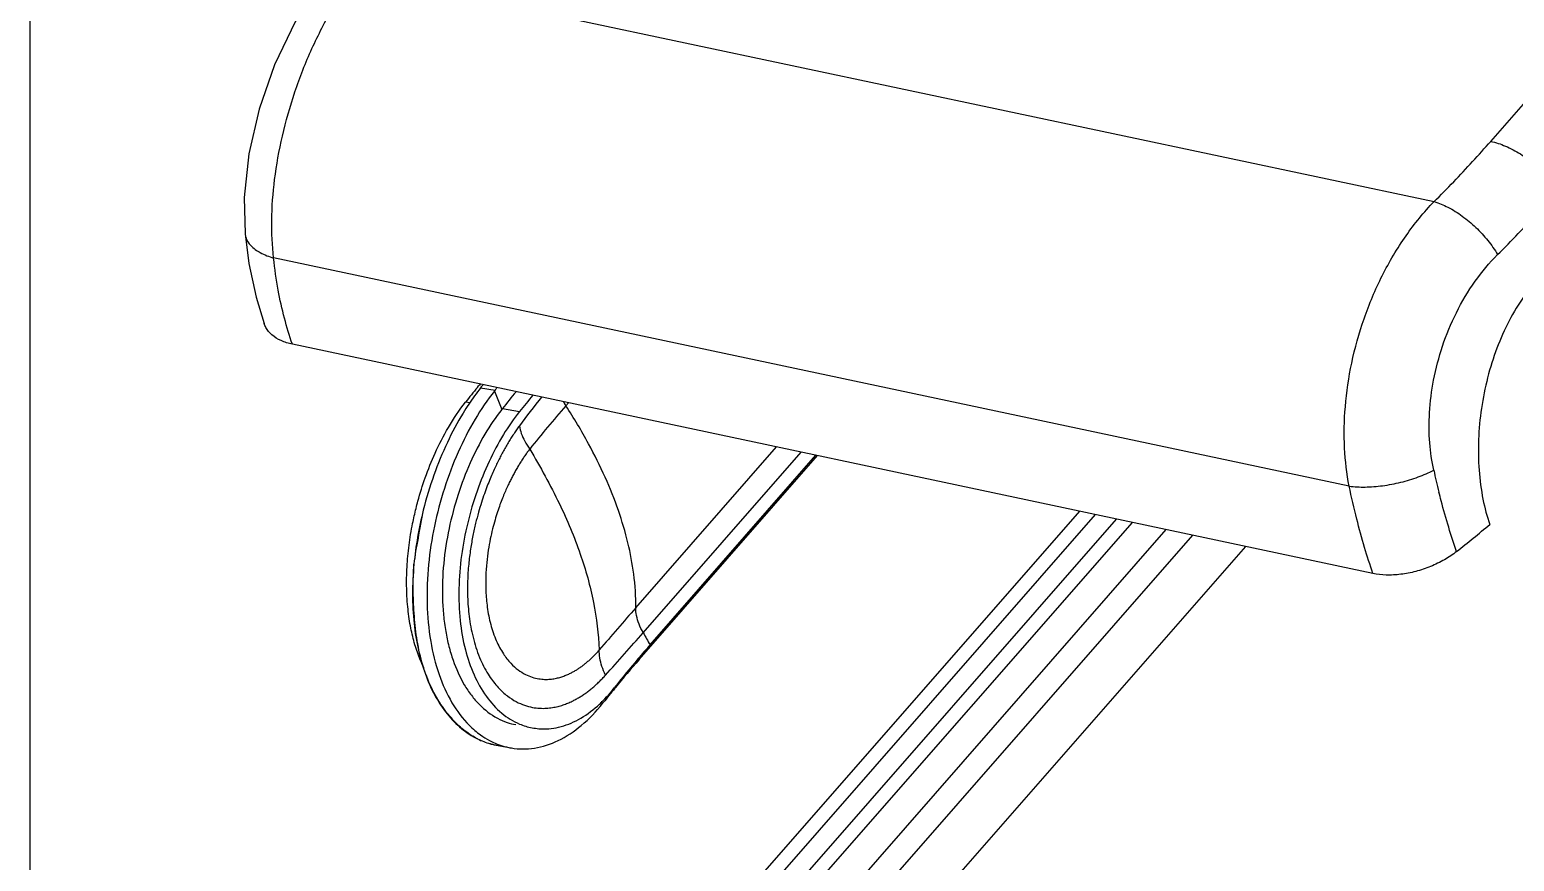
# Model space of a CAD drawing. Header units: millimetres. Extents: x 1786 to 4177, y -2705 to -1639.
# Drawn here: x 3429.5 to 3492.5, y -1783.5 to -1748.2 of the extents above; entities that cross this region are included whole.
import ezdxf

# ---------------------------------------------------------------- set-up
doc = ezdxf.new("R2010")
doc.units = ezdxf.units.MM

# ---------------------------------------------------------------- blocks, each defined once
blk = doc.blocks.new('*u190')
at = {"color": 7, "linetype": 'Continuous'}
for p, q in [((-67.748, 3.166, 0), (-13.976, -8.239, 0)), ((-11.151, -5.231, 0), (-6.285, 0.33, 0)), ((-73.326, -9.851, 0), (-73.326, -9.852, 0)), ((-18.216, -22.439, 0), (-71.901, -11.052, 0)), ((-17.028, -26.797, 0), (-70.968, -15.357, 0)), ((-61.73, -17.51, 0), (-61.672, -17.44, 0)), ((-61.569, -17.526, 0), (-60.848, -17.653, 0)), ((-60.883, -17.697, 0), (-60.518, -18.613, 0)), ((-62.095, -18.287, 0), (-62.32, -18.243, 0)), ((-57.185, -18.28, 0), (-57.314, -18.428, 0)), ((-60.483, -18.569, 0), (-59.631, -18.719, 0)), ((-53.823, -28.508, 0), (-46.801, -20.482, 0)), ((-53.456, -29.752, 0), (-45.573, -20.743, 0)), ((-53.661, -31.095, 0), (-44.754, -20.916, 0)), ((-53.113, -30.359, 0), (-44.836, -20.899, 0)), ((-31.672, -23.691, 0), (-48.192, -42.571, 0)), ((-30.895, -23.856, 0), (-47.542, -42.881, 0)), ((-46.897, -43.586, 0), (-29.831, -24.082, 0)), ((-29.05, -24.247, 0), (-46.611, -44.318, 0)), ((-45.954, -45.88, 0), (-27.343, -24.609, 0)), ((-45.446, -47.089, 0), (-26.021, -24.89, 0)), ((-37.938, -42.085, 0), (-23.382, -25.449, 0)), ((-53.661, -31.095, 0), (-53.683, -31.021, 0)), ((-54.871, -32.525, 0), (-54.843, -32.491, 0)), ((-55.484, -33.288, 0), (-55.518, -33.172, 0)), ((-60.799, -35.361, 0), (-60.334, -35.45, 0))]:
    blk.add_line(p, q, dxfattribs=at)
at = {"color": 7, "linetype": 'Continuous', "elevation": 0}
for points in [[(-69.619, 2.59), (-70.807, 0.758), (-71.855, -1.406), (-72.632, -3.629), (-73.141, -5.852), (-73.371, -8.034), (-73.326, -9.852)], [(-73.326, -9.851), (-73.133, -11.332), (-72.774, -13.006), (-72.374, -14.328)]]:
    blk.add_lwpolyline(points, dxfattribs=at)
at = {"color": 7, "linetype": 'Continuous'}
for centre, radius, start, end in [((-18.155, -53.207, 0), 56.33, 140.67533, 141.63293), ((-52.21, -24.916, 0), 11.924, 141.70363, 146.59627), ((-17.344, -53.869, 0), 57.377, 140.46324, 140.58667), ((-18.837, -51.294, 0), 54.463, 141.48012, 141.68282), ((-54.767, -22.517, 0), 7.787, 141.35054, 141.76262), ((-18.734, -50.933, 0), 53.676, 141.50683, 141.68284), ((-17.648, -52.425, 0), 54.599, 140.53928, 141.67749), ((-33.348, -38.558, 0), 32.51, 140.76357, 143.96317), ((-17.526, -51.999, 0), 53.669, 140.55486, 141.67756), ((-12.744, -57.419, 0), 59.219, 138.8193, 141.54213), ((-53.883, -16.181, 0), 4.101, 210.01509, 213.21965), ((-55.06, -22.917, 0), 6.951, 141.27947, 141.74375), ((27.451, -12.346, 0), 42.475, 192.64094, 194.16092), ((-30.43, -30.759, 0), 34.739, 168.16547, 170.52862), ((-62.883, 37.433, 0), 80.553, 308.39363, 309.91413), ((-54.027, -27.361, 0), 10.917, 167.74233, 174.60736), ((148.739, -205.808, 0), 269.197, 138.80487, 139.39744), ((-205.649, 103.336, 0), 202.175, 318.03022, 318.83117), ((-10.666, -67.502, 0), 56.403, 138.81222, 139.75066), ((-11.87, -6.593, 0), 47.6, 209.11371, 209.95247), ((-12.433, -66.015, 0), 54.094, 139.74382, 141.67376), ((-11.02, -68.417, 0), 56.668, 138.80589, 140.65515), ((-12.843, -66.916, 0), 54.306, 140.70648, 141.6806), ((-59.841, -28.807, 0), 6.168, 311.67164, 314.13891), ((-65.492, -25.392, 0), 12.748, 321.72589, 321.97845), ((-60.049, -31.574, 0), 3.861, 244.3548, 254.21215), ((-60.115, -31.769, 0), 3.657, 243.96627, 254.38304), ((-60.193, -32.136, 0), 3.281, 253.96028, 254.6386), ((-60.162, -31.922, 0), 3.497, 254.45001, 255.51077), ((-60.189, -32.122, 0), 3.297, 254.63894, 255.77958), ((-60.153, -31.884, 0), 3.536, 255.52191, 259.46332), ((-60.181, -32.089, 0), 3.33, 255.78323, 259.29967), ((-59.457, -32.08, 0), 3.474, 255.38646, 259.23364)]:
    blk.add_arc(centre, radius, start, end, dxfattribs=at)
for points, start_tangent, end_tangent in [([(-71.901, -11.052, 0), (-71.993, -9.182, 0), (-71.851, -7.139, 0), (-71.466, -4.972, 0), (-70.841, -2.764, 0), (-69.989, -0.603, 0), (-68.936, 1.421, 0), (-67.748, 3.166, 0)], (-0.115287, 0.993332), (0.616099, 0.787669)), ([(-13.976, -8.239, 0), (-12.999, -7.245, 0), (-12.057, -6.242, 0), (-11.151, -5.231, 0)], (0.708786, 0.705424), (0.658501, 0.75258)), ([(-11.151, -5.231, 0), (-10.415, -5.468, 0), (-9.667, -5.863, 0), (-8.955, -6.392, 0), (-8.326, -7.02, 0), (-7.82, -7.705, 0)], (0.97824, -0.207477), (0.525655, -0.850698)), ([(-10.806, -10.885, 0), (-9.773, -9.834, 0), (-8.778, -8.774, 0), (-7.82, -7.705, 0)], (0.708786, 0.705424), (0.658501, 0.75258)), ([(-18.216, -22.439, 0), (-18.444, -20.541, 0), (-18.407, -18.476, 0), (-18.087, -16.295, 0), (-17.472, -14.084, 0), (-16.563, -11.935, 0), (-15.375, -9.94, 0), (-13.976, -8.239, 0)], (-0.192936, 0.981211), (0.69661, 0.71745)), ([(-13.976, -8.239, 0), (-13.283, -8.521, 0), (-12.574, -8.959, 0), (-11.897, -9.525, 0), (-11.294, -10.181, 0), (-10.806, -10.885, 0)], (0.959441, -0.281909), (0.507644, -0.861567)), ([(-73.324, -9.852, 0), (-73.293, -10.017, 0), (-73.041, -10.434, 0), (-72.566, -10.787, 0), (-71.901, -11.052, 0)], (0.089644, -0.995974), (0.961075, -0.276289)), ([(-70.968, -15.357, 0), (-71.36, -14.063, 0), (-71.672, -12.659, 0), (-71.901, -11.052, 0)], (-0.32721, 0.944952), (-0.102827, 0.994699)), ([(-13.995, -21.642, 0), (-14.194, -20.283, 0), (-14.204, -18.774, 0), (-13.999, -17.144, 0), (-13.556, -15.455, 0), (-12.864, -13.784, 0), (-11.928, -12.217, 0), (-10.806, -10.885, 0)], (-0.218885, 0.975751), (0.708716, 0.705494)), ([(-8.605, -11.893, 0), (-9.476, -12.955, 0), (-10.228, -14.188, 0), (-10.84, -15.558, 0), (-11.305, -17.027, 0), (-11.614, -18.557, 0), (-11.757, -20.11, 0), (-11.731, -21.646, 0), (-11.536, -23.095, 0), (-11.197, -24.352, 0)], (-0.692886, -0.721047), (0.327215, -0.94495)), ([(-70.968, -15.357, 0), (-71.533, -15.174, 0), (-71.985, -14.889, 0), (-72.287, -14.522, 0), (-72.373, -14.328, 0)], (-0.97824, 0.207477), (-0.326804, 0.945092)), ([(-60.883, -17.697, 0), (-61.842, -19.096, 0), (-62.692, -20.746, 0), (-63.379, -22.556, 0), (-63.874, -24.431, 0), (-64.168, -26.352, 0), (-64.24, -28.302, 0), (-64.061, -30.184, 0), (-63.642, -31.838, 0), (-62.999, -33.245, 0), (-62.135, -34.373, 0), (-61.569, -34.856, 0)], (-0.623884, -0.781517), (0.81284, -0.582487)), ([(-64.794, -23.548, 0), (-64.7, -23.186, 0), (-64.334, -22.016, 0), (-63.841, -20.791, 0), (-63.178, -19.507, 0), (-62.32, -18.243, 0)], (0.24172, 0.970346), (0.620667, 0.784075)), ([(-62.165, -18.351, 0), (-62.445, -18.793, 0), (-63.231, -20.26, 0), (-63.901, -21.886, 0), (-64.43, -23.634, 0)], (-0.551625, -0.834092), (-0.243343, -0.96994)), ([(-53.824, -28.508, 0), (-53.927, -26.83, 0), (-54.218, -25.27, 0), (-54.694, -23.654, 0), (-55.351, -21.999, 0), (-56.18, -20.325, 0), (-57.314, -18.428, 0)], (0.011261, 0.999937), (-0.547047, 0.837102)), ([(-60.518, -18.613, 0), (-61.353, -19.843, 0), (-62.089, -21.276, 0), (-62.695, -22.864, 0), (-63.146, -24.557, 0), (-63.414, -26.302, 0), (-63.474, -28.038, 0), (-63.421, -28.882, 0), (-63.313, -29.686, 0), (-63.153, -30.433, 0), (-62.945, -31.123, 0), (-62.384, -32.348, 0), (-62.028, -32.878, 0), (-61.628, -33.34, 0), (-60.73, -34.018, 0), (-60.246, -34.23, 0), (-59.82, -34.342, 0)], (-0.619166, -0.78526), (0.982445, -0.186553)), ([(-59.631, -18.719, 0), (-60.432, -19.868, 0), (-61.148, -21.207, 0), (-61.748, -22.685, 0), (-62.215, -24.269, 0), (-62.523, -25.902, 0), (-62.653, -27.547, 0), (-62.59, -29.137, 0), (-62.331, -30.6, 0), (-61.9, -31.853, 0), (-61.283, -32.935, 0), (-60.511, -33.769, 0), (-59.625, -34.31, 0), (-59.001, -34.498, 0)], (-0.626934, -0.779073), (0.982344, -0.187083)), ([(-59.637, -19.432, 0), (-59.778, -19.631, 0), (-59.919, -19.838, 0), (-60.057, -20.052, 0), (-60.193, -20.274, 0), (-60.327, -20.503, 0), (-60.459, -20.739, 0), (-60.587, -20.98, 0), (-60.709, -21.221, 0), (-60.83, -21.473, 0), (-60.959, -21.754, 0), (-61.095, -22.073, 0), (-61.236, -22.426, 0), (-61.381, -22.818, 0), (-61.528, -23.255, 0), (-61.675, -23.743, 0), (-61.818, -24.289, 0), (-61.953, -24.898, 0), (-62.072, -25.577, 0), (-62.166, -26.331, 0), (-62.22, -27.167, 0), (-62.214, -28.077, 0), (-62.125, -29.058, 0), (-61.915, -30.107, 0), (-61.571, -31.104, 0), (-61.139, -31.911, 0), (-60.686, -32.495, 0), (-60.233, -32.91, 0), (-59.791, -33.194, 0), (-59.374, -33.375, 0), (-58.984, -33.479, 0), (-58.622, -33.523, 0), (-58.289, -33.523, 0), (-57.984, -33.489, 0), (-57.706, -33.432, 0), (-57.452, -33.357, 0), (-57.218, -33.269, 0), (-57.005, -33.174, 0), (-56.814, -33.075, 0), (-56.64, -32.975, 0), (-56.471, -32.868, 0), (-56.301, -32.749, 0), (-56.132, -32.621, 0), (-55.966, -32.485, 0), (-55.803, -32.341, 0), (-55.642, -32.19, 0), (-55.486, -32.031, 0), (-55.332, -31.866, 0)], (-0.588534, -0.808472), (0.66888, 0.74337)), ([(-59.637, -19.432, 0), (-59.54, -19.805, 0), (-59.365, -20.195, 0), (-59.117, -20.589, 0)], (0.153656, -0.988124), (0.584635, -0.811296)), ([(-59.117, -20.589, 0), (-59.239, -20.751, 0), (-59.359, -20.919, 0), (-59.477, -21.094, 0), (-59.594, -21.275, 0), (-59.708, -21.463, 0), (-59.821, -21.656, 0), (-59.93, -21.854, 0), (-60.034, -22.052, 0), (-60.137, -22.258, 0), (-60.246, -22.489, 0), (-60.361, -22.751, 0), (-60.481, -23.041, 0), (-60.603, -23.363, 0), (-60.727, -23.721, 0), (-60.851, -24.122, 0), (-60.972, -24.571, 0), (-61.086, -25.072, 0), (-61.186, -25.629, 0), (-61.265, -26.249, 0), (-61.311, -26.934, 0), (-61.309, -27.679, 0), (-61.238, -28.482, 0), (-61.067, -29.339, 0), (-60.787, -30.15, 0), (-60.435, -30.806, 0), (-60.065, -31.277, 0), (-59.694, -31.61, 0), (-59.332, -31.834, 0), (-58.99, -31.975, 0), (-58.67, -32.052, 0), (-58.373, -32.081, 0), (-58.099, -32.073, 0), (-57.848, -32.038, 0), (-57.619, -31.983, 0), (-57.409, -31.915, 0), (-57.216, -31.836, 0), (-57.039, -31.751, 0), (-56.88, -31.664, 0), (-56.737, -31.577, 0), (-56.597, -31.483, 0), (-56.455, -31.379, 0), (-56.314, -31.267, 0), (-56.176, -31.149, 0), (-56.04, -31.024, 0), (-55.906, -30.893, 0), (-55.775, -30.755, 0), (-55.647, -30.613, 0)], (-0.610777, -0.791803), (0.656143, 0.754636)), ([(-59.117, -20.589, 0), (-57.64, -23.316, 0), (-56.596, -25.827, 0), (-55.937, -28.238, 0), (-55.647, -30.613, 0)], (0.51028, -0.860009), (0.043868, -0.999037)), ([(-18.216, -22.438, 0), (-17.425, -22.482, 0), (-16.545, -22.416, 0), (-15.639, -22.245, 0), (-14.768, -21.981, 0), (-13.995, -21.642, 0)], (0.991035, -0.133604), (0.886527, 0.462677)), ([(-17.028, -26.797, 0), (-17.445, -25.501, 0), (-17.837, -24.08, 0), (-18.216, -22.439, 0)], (-0.327213, 0.944951), (-0.204541, 0.978858)), ([(-12.854, -25.702, 0), (-13.246, -24.494, 0), (-13.622, -23.169, 0), (-13.733, -22.738, 0)], (-0.327211, 0.944951), (-0.244808, 0.969572)), ([(-64.467, -31.379, 0), (-64.587, -31.101, 0), (-64.849, -30.35, 0), (-65.053, -29.521, 0), (-65.194, -28.584, 0), (-65.26, -27.547, 0), (-65.242, -26.473, 0), (-65.142, -25.39, 0), (-64.964, -24.304, 0), (-64.794, -23.548, 0)], (-0.415683, 0.90951), (0.24172, 0.970346)), ([(-64.43, -23.634, 0), (-64.715, -24.977, 0), (-64.897, -26.334, 0)], (-0.243439, -0.969916), (-0.09326, -0.995642)), ([(-12.854, -25.702, 0), (-13.456, -26.109, 0), (-14.153, -26.449, 0), (-14.891, -26.696, 0), (-15.64, -26.839, 0), (-16.371, -26.874, 0), (-17.028, -26.797, 0)], (-0.783708, -0.621129), (-0.97824, 0.207477)), ([(-64.897, -26.334, 0), (-64.968, -27.836, 0), (-64.893, -29.288, 0), (-64.675, -30.629, 0), (-64.325, -31.827, 0), (-63.85, -32.888, 0), (-63.242, -33.805, 0), (-62.521, -34.538, 0), (-61.72, -35.055, 0)], (-0.09326, -0.995642), (0.898962, -0.438027)), ([(-61.72, -35.055, 0), (-62.339, -34.666, 0), (-62.95, -34.1, 0), (-63.549, -33.33, 0), (-64.086, -32.355, 0), (-64.499, -31.222, 0), (-64.757, -30.009, 0), (-64.886, -28.784, 0), (-64.933, -27.57, 0), (-64.896, -26.335, 0)], (-0.895017, 0.446032), (0.063949, 0.997953)), ([(-53.456, -29.752, 0), (-53.661, -29.319, 0), (-53.785, -28.899, 0), (-53.823, -28.508, 0)], (-0.4865, 0.873681), (0.011911, 0.999929)), ([(-55.332, -31.866, 0), (-55.514, -31.434, 0), (-55.62, -31.012, 0), (-55.647, -30.613, 0)], (-0.451079, 0.892484), (0.036426, 0.999336)), ([(-55.546, -33.233, 0), (-54.869, -32.469, 0)], (0.717774, 0.696276), (0.608057, 0.793894)), ([(-60.106, -35.493, 0), (-60.034, -35.506, 0), (-58.888, -35.511, 0), (-57.702, -35.137, 0), (-56.543, -34.381, 0), (-55.484, -33.288, 0)], (0.982425, -0.186657), (0.624232, 0.781239)), ([(-59.001, -34.498, 0), (-58.67, -34.542, 0), (-57.677, -34.467, 0), (-56.69, -34.089, 0), (-55.74, -33.414, 0)], (0.982344, -0.187083), (0.747083, 0.664731)), ([(-61.569, -34.856, 0), (-61.125, -35.132, 0), (-60.334, -35.442, 0)], (0.81284, -0.582487), (0.967686, -0.252158))]:
    blk.add_spline(points, degree=3, dxfattribs=dict(at, start_tangent=start_tangent, end_tangent=end_tangent))
blk = doc.blocks.new('*u349')
at = {"layer": 'Defpoints', "color": 2}
blk.add_lwpolyline([(0, 227.872), (-162.933, 227.872), (-162.933, 0), (0, 0)], close=True, dxfattribs=at)
at = {"xscale": 0.849999999999909, "yscale": 0.849999999999909, "zscale": 0.85}
blk.add_blockref('*u190', (-91.466, 150.143), dxfattribs=at)

msp = doc.modelspace()

# ---------------------------------------------------------------- block references
msp.add_blockref('*u349', (3592.438, -1898.608))

doc.saveas('drawing.dxf')
